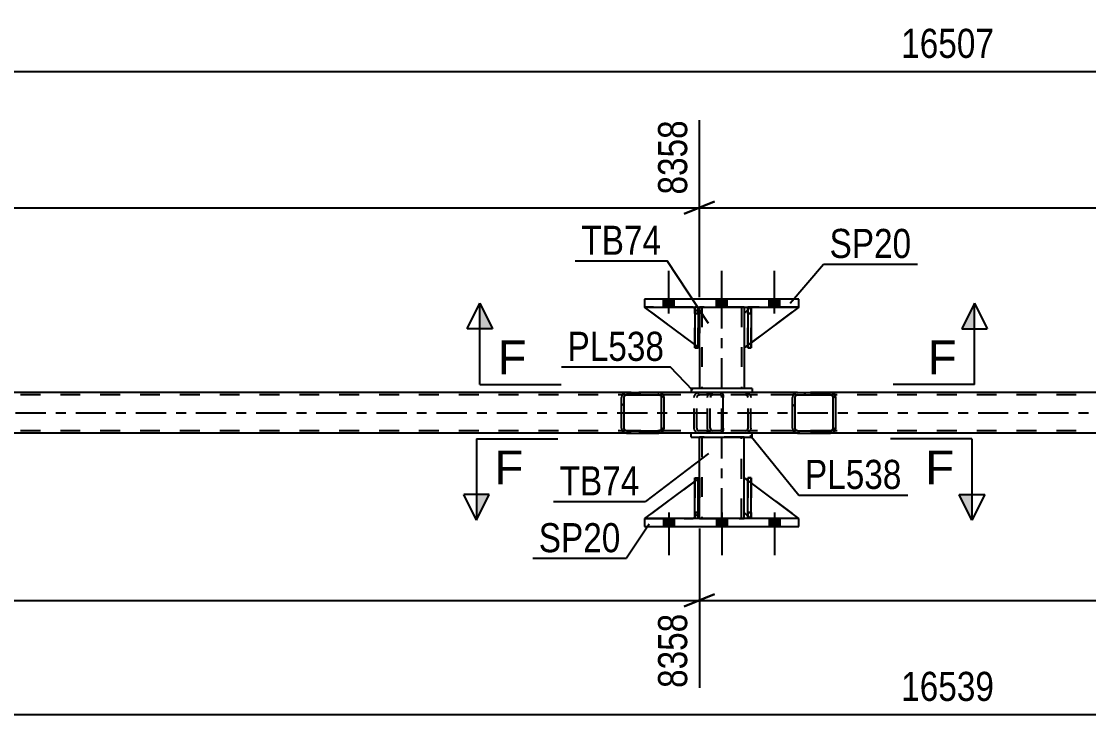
# Model space of a CAD drawing. Header units: millimetres. Extents: x 0 to 841, y 0 to 594.
# Drawn here: x 308.8 to 413.8, y 227.8 to 296.1 of the extents above; entities that cross this region are included whole.
import ezdxf

# ---------------------------------------------------------------- set-up
doc = ezdxf.new("R2010")
doc.units = ezdxf.units.MM
doc.linetypes.add('DXK_LINE_DOT2', pattern=[3.9198, 1.9599, -1.9599])
doc.linetypes.add('DXK_LINE_DOT3', pattern=[5.9187, 2.979, -0.9799, 0.9799, -0.9799])
doc.styles.add('Arial', font='ARIAL.TTF', dxfattribs={"height": 0.2})
doc.styles.add('Arial Narrow', font='ARIALN.TTF', dxfattribs={"height": 0.2})

# ---------------------------------------------------------------- blocks, each defined once
blk = doc.blocks.new('Part-318893469-2726 - 2723')
at = {"color": 7, "linetype": 'DXK_LINE_DOT2'}
for p, q in [((375.07, 251.11), (375.39, 251.11)), ((375.07, 247.71), (375.07, 251.11)), ((375.07, 251.11), (375.07, 247.11)), ((375.39, 251.11), (375.39, 247.71)), ((375.39, 247.11), (375.39, 251.02)), ((375.39, 247.71), (375.07, 247.71)), ((375.07, 247.11), (375.07, 247.71)), ((375.39, 247.11), (375.07, 247.11)), ((375.39, 247.71), (375.39, 247.11)), ((375.39, 247.11), (375.39, 247.11))]:
    blk.add_line(p, q, dxfattribs=at)
blk = doc.blocks.new('Part-318893469-2725 - 2723')
at = {"color": 7, "linetype": 'DXK_LINE_DOT2'}
for p, q in [((380.59, 251.11), (380.27, 251.11)), ((380.27, 247.71), (380.27, 251.11)), ((380.27, 251.11), (380.27, 247.11)), ((380.59, 251.11), (380.59, 247.71)), ((380.59, 247.11), (380.59, 251.11)), ((380.59, 247.71), (380.27, 247.71)), ((380.27, 247.11), (380.27, 247.71)), ((380.59, 247.11), (380.27, 247.11)), ((380.59, 247.71), (380.59, 247.11)), ((380.59, 247.11), (380.59, 247.11))]:
    blk.add_line(p, q, dxfattribs=at)
blk = doc.blocks.new('Part-318893469-2727 - 2723')
at = {"color": 2, "linetype": 'Continuous'}
for p, q in [((380.27, 247.11), (380.27, 251.11)), ((380.27, 251.11), (380.59, 251.11)), ((380.59, 247.11), (380.59, 251.11)), ((380.27, 247.11), (380.27, 247.11)), ((380.59, 247.11), (380.27, 247.11))]:
    blk.add_line(p, q, dxfattribs=at)
at = {"color": 7, "linetype": 'DXK_LINE_DOT2'}
for p, q in [((380.27, 251.11), (380.27, 247.71)), ((380.59, 247.71), (380.59, 251.11)), ((380.27, 247.71), (380.27, 247.11)), ((380.27, 247.71), (380.59, 247.71)), ((380.59, 247.11), (380.59, 247.71)), ((380.59, 247.11), (380.59, 247.11))]:
    blk.add_line(p, q, dxfattribs=at)
blk = doc.blocks.new('Part-318893469-2728 - 2723')
at = {"color": 2, "linetype": 'Continuous'}
for p, q in [((375.07, 247.11), (375.07, 251.11)), ((375.07, 251.11), (375.39, 251.11)), ((375.39, 247.11), (375.39, 251.11)), ((375.07, 247.11), (375.07, 247.11)), ((375.39, 247.11), (375.07, 247.11))]:
    blk.add_line(p, q, dxfattribs=at)
at = {"color": 7, "linetype": 'DXK_LINE_DOT2'}
for p, q in [((375.07, 251.11), (375.07, 247.71)), ((375.39, 247.71), (375.39, 251.11)), ((375.07, 247.71), (375.07, 247.11)), ((375.07, 247.71), (375.39, 247.71)), ((375.39, 247.11), (375.39, 247.71)), ((375.39, 247.11), (375.39, 247.11))]:
    blk.add_line(p, q, dxfattribs=at)
blk = doc.blocks.new('Part-318893469-2793 - 2723')
at = {"color": 2, "linetype": 'Continuous'}
for p, q in [((374.71, 255.11), (374.71, 255.51)), ((380.71, 255.11), (380.71, 255.51)), ((374.71, 255.11), (380.71, 255.11))]:
    blk.add_line(p, q, dxfattribs=at)
at = {"color": 7, "linetype": 'DXK_LINE_DOT2'}
blk.add_line((380.71, 255.51), (374.71, 255.51), dxfattribs=at)
blk = doc.blocks.new('Part-318893469-2729 - 2723')
at = {"color": 7, "linetype": 'DXK_LINE_DOT2'}
for p, q in [((375.51, 251.11), (370.11, 247.11)), ((375.51, 247.71), (375.51, 251.11)), ((375.51, 251.11), (375.51, 247.71)), ((370.11, 247.11), (374.91, 247.11)), ((374.91, 247.11), (375.51, 247.71)), ((375.51, 247.71), (374.91, 247.11)), ((375.51, 247.71), (375.51, 247.71))]:
    blk.add_line(p, q, dxfattribs=at)
blk = doc.blocks.new('Part-318893469-2730 - 2723')
at = {"color": 7, "linetype": 'DXK_LINE_DOT2'}
for p, q in [((375.39, 251.02), (375.07, 250.78)), ((375.51, 247.71), (375.51, 251.11)), ((370.11, 247.11), (374.91, 247.11)), ((375.51, 247.71), (374.91, 247.11)), ((375.39, 247.59), (375.07, 247.27))]:
    blk.add_line(p, q, dxfattribs=at)
at = {"color": 2, "linetype": 'Continuous'}
for p, q in [((375.51, 251.11), (375.39, 251.02)), ((375.51, 247.71), (375.51, 251.11)), ((375.07, 250.78), (370.11, 247.11)), ((375.07, 247.27), (374.91, 247.11)), ((375.51, 247.71), (375.39, 247.59)), ((375.51, 247.71), (375.51, 247.71))]:
    blk.add_line(p, q, dxfattribs=at)
blk = doc.blocks.new('Part-318893469-2732 - 2723')
at = {"color": 7, "linetype": 'DXK_LINE_DOT2'}
for p, q in [((379.91, 247.71), (379.91, 251.11)), ((379.91, 251.11), (385.31, 247.11)), ((380.51, 247.11), (379.91, 247.71)), ((385.31, 247.11), (380.51, 247.11))]:
    blk.add_line(p, q, dxfattribs=at)
blk = doc.blocks.new('Part-318893469-2733 - 2723')
at = {"color": 2, "linetype": 'Continuous'}
for p, q in [((379.91, 247.71), (379.91, 251.11)), ((380.27, 250.85), (379.91, 251.11)), ((385.31, 247.11), (380.59, 250.61)), ((380.27, 247.36), (379.91, 247.71))]:
    blk.add_line(p, q, dxfattribs=at)
at = {"color": 7, "linetype": 'DXK_LINE_DOT2'}
for p, q in [((380.59, 250.61), (380.27, 250.85)), ((380.51, 247.11), (380.27, 247.36)), ((385.31, 247.11), (380.51, 247.11)), ((385.31, 247.11), (385.31, 247.11)), ((385.31, 247.11), (385.31, 247.11))]:
    blk.add_line(p, q, dxfattribs=at)
blk = doc.blocks.new('Part-318893469-2798 - 2723')
at = {"color": 2, "linetype": 'Continuous'}
for p, q in [((375.51, 251.11), (375.51, 255.11)), ((379.91, 251.11), (379.91, 255.11)), ((375.51, 247.11), (375.51, 247.71)), ((379.91, 247.11), (379.91, 247.71))]:
    blk.add_line(p, q, dxfattribs=at)
at = {"color": 7, "linetype": 'DXK_LINE_DOT2'}
for p, q in [((379.91, 255.11), (375.51, 255.11)), ((375.75, 255.11), (375.75, 247.11)), ((379.67, 247.11), (379.67, 255.11)), ((375.51, 247.71), (375.51, 251.11)), ((379.91, 247.71), (379.91, 251.11)), ((375.51, 247.11), (379.91, 247.11))]:
    blk.add_line(p, q, dxfattribs=at)
at = {"color": 7, "linetype": 'DXK_LINE_DOT3'}
blk.add_line((377.71, 247.11), (377.71, 255.11), dxfattribs=at)
blk = doc.blocks.new('Part-318893469-2803 - 2723')
at = {"color": 2, "linetype": 'Continuous'}
for p, q in [((385.31, 268.71), (370.11, 268.71)), ((370.11, 268.71), (370.11, 267.91)), ((370.11, 267.91), (385.31, 267.91)), ((385.31, 267.91), (385.31, 268.71))]:
    blk.add_line(p, q, dxfattribs=at)
blk = doc.blocks.new('Part-318893469-2808 - 2723')
at = {"color": 2, "linetype": 'Continuous'}
for p, q in [((370.11, 247.11), (370.11, 246.31)), ((385.31, 247.11), (370.11, 247.11)), ((385.31, 246.31), (385.31, 247.11)), ((370.11, 246.31), (385.31, 246.31))]:
    blk.add_line(p, q, dxfattribs=at)
blk = doc.blocks.new('Part-318893469-2754 - 2723')
at = {"color": 2, "linetype": 'Continuous'}
for p, q in [((380.59, 267.91), (380.27, 267.91)), ((380.27, 267.91), (380.27, 263.91)), ((380.59, 267.91), (380.59, 267.91)), ((380.59, 267.91), (380.59, 263.91)), ((380.59, 263.91), (380.27, 263.91))]:
    blk.add_line(p, q, dxfattribs=at)
at = {"color": 7, "linetype": 'DXK_LINE_DOT2'}
for p, q in [((380.27, 267.31), (380.27, 267.91)), ((380.59, 267.31), (380.59, 267.91)), ((380.59, 267.91), (380.59, 267.91)), ((380.59, 267.31), (380.27, 267.31)), ((380.27, 267.31), (380.27, 263.91)), ((380.59, 263.91), (380.59, 267.31))]:
    blk.add_line(p, q, dxfattribs=at)
blk = doc.blocks.new('Part-318893469-2755 - 2723')
at = {"color": 2, "linetype": 'Continuous'}
for p, q in [((375.39, 267.91), (375.07, 267.91)), ((375.07, 267.91), (375.07, 263.91)), ((375.39, 267.91), (375.39, 267.91)), ((375.39, 267.91), (375.39, 263.91)), ((375.39, 263.91), (375.07, 263.91))]:
    blk.add_line(p, q, dxfattribs=at)
at = {"color": 7, "linetype": 'DXK_LINE_DOT2'}
for p, q in [((375.07, 267.31), (375.07, 267.91)), ((375.39, 267.31), (375.39, 267.91)), ((375.39, 267.91), (375.39, 267.91)), ((375.39, 267.31), (375.07, 267.31)), ((375.07, 267.31), (375.07, 263.91)), ((375.39, 263.91), (375.39, 267.31))]:
    blk.add_line(p, q, dxfattribs=at)
blk = doc.blocks.new('Part-318893469-2756 - 2723')
at = {"color": 7, "linetype": 'DXK_LINE_DOT2'}
for p, q in [((375.51, 263.91), (370.11, 267.91)), ((370.11, 267.91), (374.91, 267.91)), ((374.91, 267.91), (375.51, 267.31)), ((375.51, 267.31), (374.91, 267.91)), ((375.51, 267.31), (375.51, 263.91)), ((375.51, 267.31), (375.51, 267.31)), ((375.51, 267.31), (375.51, 263.91))]:
    blk.add_line(p, q, dxfattribs=at)
blk = doc.blocks.new('Part-318893469-2757 - 2723')
at = {"color": 2, "linetype": 'Continuous'}
for p, q in [((375.07, 264.24), (370.11, 267.91)), ((375.07, 267.76), (374.91, 267.91)), ((375.51, 267.31), (375.39, 267.44)), ((375.51, 267.31), (375.51, 267.31)), ((375.51, 263.91), (375.51, 267.31)), ((375.39, 264.01), (375.51, 263.91)), ((375.51, 263.91), (375.51, 263.91))]:
    blk.add_line(p, q, dxfattribs=at)
at = {"color": 7, "linetype": 'DXK_LINE_DOT2'}
for p, q in [((374.91, 267.91), (370.11, 267.91)), ((374.91, 267.91), (375.51, 267.31)), ((375.39, 267.44), (375.07, 267.76)), ((375.51, 267.31), (375.51, 263.91)), ((375.39, 264.01), (375.07, 264.24))]:
    blk.add_line(p, q, dxfattribs=at)
blk = doc.blocks.new('Part-318893469-2758 - 2723')
at = {"color": 7, "linetype": 'DXK_LINE_DOT2'}
for p, q in [((380.51, 267.91), (379.91, 267.31)), ((379.91, 263.91), (385.31, 267.91)), ((385.31, 267.91), (380.51, 267.91)), ((379.91, 267.31), (379.91, 263.91))]:
    blk.add_line(p, q, dxfattribs=at)
blk = doc.blocks.new('Part-318893469-2759 - 2723')
at = {"color": 7, "linetype": 'DXK_LINE_DOT2'}
for p, q in [((380.51, 267.91), (380.27, 267.67)), ((385.31, 267.91), (380.51, 267.91)), ((380.59, 264.41), (380.27, 264.18))]:
    blk.add_line(p, q, dxfattribs=at)
at = {"color": 2, "linetype": 'Continuous'}
for p, q in [((385.31, 267.91), (380.59, 264.41)), ((380.27, 267.67), (379.91, 267.31)), ((379.91, 267.31), (379.91, 263.91)), ((380.27, 264.18), (379.91, 263.91))]:
    blk.add_line(p, q, dxfattribs=at)
blk = doc.blocks.new('Part-318893469-2778 - 2723')
at = {"linetype": 'Continuous'}
h = blk.add_hatch(dxfattribs=at)
h.set_pattern_fill('', scale=0.7, style=0, pattern_type=0)
h.set_pattern_definition([(45, (371.9955, 259.2168), (-1.57154, 1.57154), [])])
h.paths.add_polyline_path([(372.03, 259.03), (372, 259.22), (371.89, 259.37), (371.72, 259.48), (371.53, 259.51), (368.35, 259.51), (368.15, 259.48), (367.99, 259.37), (367.88, 259.22), (367.84, 259.03), (367.84, 255.99), (367.88, 255.81), (367.99, 255.65), (368.15, 255.55), (368.35, 255.51), (371.53, 255.51), (371.72, 255.55), (371.89, 255.65), (372, 255.81), (372.03, 255.99)])
h.paths.add_polyline_path([(371.76, 255.9), (371.71, 255.82), (371.63, 255.77), (371.53, 255.75), (368.35, 255.75), (368.25, 255.77), (368.17, 255.82), (368.11, 255.9), (368.1, 255.99), (368.1, 259.03), (368.11, 259.12), (368.17, 259.2), (368.25, 259.25), (368.35, 259.27), (371.53, 259.27), (371.63, 259.25), (371.71, 259.2), (371.76, 259.12), (371.78, 259.03), (371.78, 255.99)])
at = {"color": 2, "linetype": 'Continuous'}
for p, q in [((368.35, 259.51), (368.15, 259.48)), ((368.35, 259.51), (371.53, 259.51)), ((377.59, 259.51), (371.53, 259.51)), ((371.72, 259.48), (371.53, 259.51)), ((377.59, 259.51), (377.69, 259.48)), ((377.69, 259.48), (377.78, 259.37)), ((367.88, 259.22), (367.84, 259.03)), ((367.84, 255.99), (367.84, 259.03)), ((368.1, 259.03), (368.11, 259.12)), ((368.1, 255.99), (368.1, 259.03)), ((368.11, 259.12), (368.17, 259.2)), ((368.17, 259.2), (368.25, 259.25)), ((368.25, 259.25), (368.35, 259.27)), ((368.35, 259.27), (371.53, 259.27)), ((371.53, 259.27), (371.63, 259.25)), ((371.63, 259.25), (371.71, 259.2)), ((371.71, 259.2), (371.76, 259.12)), ((371.76, 259.12), (371.78, 259.03)), ((371.78, 255.99), (371.78, 259.03)), ((372.03, 259.03), (372, 259.22)), ((372.03, 255.99), (372.03, 259.03)), ((377.78, 259.37), (377.84, 259.22)), ((377.84, 259.22), (377.86, 259.03)), ((377.86, 255.99), (377.86, 259.03)), ((367.84, 255.99), (367.88, 255.81)), ((368.11, 255.9), (368.1, 255.99)), ((368.17, 255.82), (368.11, 255.9)), ((368.15, 255.55), (368.35, 255.51)), ((368.25, 255.77), (368.17, 255.82)), ((368.35, 255.75), (368.25, 255.77)), ((368.35, 255.75), (371.53, 255.75)), ((368.35, 255.51), (371.53, 255.51)), ((371.63, 255.77), (371.53, 255.75)), ((371.53, 255.51), (371.72, 255.55)), ((377.59, 255.51), (371.53, 255.51)), ((371.71, 255.82), (371.63, 255.77)), ((371.76, 255.9), (371.71, 255.82)), ((371.78, 255.99), (371.76, 255.9)), ((372, 255.81), (372.03, 255.99)), ((377.69, 255.55), (377.59, 255.51)), ((377.78, 255.65), (377.69, 255.55)), ((377.84, 255.81), (377.78, 255.65)), ((377.86, 255.99), (377.84, 255.81))]:
    blk.add_line(p, q, dxfattribs=at)
at = {"color": 7, "linetype": 'DXK_LINE_DOT2'}
for p, q in [((371.53, 259.51), (368.35, 259.51)), ((375.3, 259.48), (375.5, 259.51)), ((376.31, 259.27), (376.31, 259.51)), ((377.59, 259.27), (368.35, 259.27)), ((374.99, 259.03), (375.03, 259.22)), ((374.99, 255.99), (374.99, 259.03)), ((375.26, 259.12), (375.25, 259.03)), ((375.25, 255.99), (375.25, 259.03)), ((375.32, 259.2), (375.26, 259.12)), ((375.32, 259.2), (375.34, 259.22)), ((375.34, 259.22), (375.4, 259.25)), ((375.4, 259.25), (375.5, 259.27)), ((377.64, 259.25), (377.59, 259.27)), ((377.68, 259.2), (377.64, 259.25)), ((377.71, 259.12), (377.68, 259.2)), ((377.72, 259.03), (377.71, 259.12)), ((377.72, 255.99), (377.72, 259.03)), ((377.59, 255.75), (368.35, 255.75)), ((371.53, 255.51), (368.35, 255.51)), ((375.03, 255.81), (374.99, 255.99)), ((375.25, 255.99), (375.26, 255.9)), ((375.26, 255.9), (375.32, 255.82)), ((375.5, 255.51), (375.3, 255.55)), ((375.32, 255.82), (375.34, 255.81)), ((375.34, 255.81), (375.4, 255.77)), ((375.4, 255.77), (375.5, 255.75)), ((376.31, 255.51), (376.31, 255.75)), ((377.59, 255.75), (377.64, 255.77)), ((377.64, 255.77), (377.68, 255.82)), ((377.68, 255.82), (377.71, 255.9)), ((377.71, 255.9), (377.72, 255.99))]:
    blk.add_line(p, q, dxfattribs=at)
at = {"color": 2, "linetype": 'Continuous'}
for centre, start, end in [((368.33, 259.02), 111.1941, 156.1506), ((371.55, 259.02), 23.8494, 68.8059), ((368.33, 256.01), 203.8494, 248.8059), ((371.55, 256.01), 291.1941, 336.1506)]:
    blk.add_arc(centre, 0.492, start, end, dxfattribs=at)
at = {"color": 7, "linetype": 'DXK_LINE_DOT2'}
for centre, start, end in [((375.48, 259.02), 111.1941, 156.1506), ((375.48, 256.01), 203.8494, 248.8059)]:
    blk.add_arc(centre, 0.492, start, end, dxfattribs=at)
blk = doc.blocks.new('Part-318893469-2809 - 2723')
at = {"color": 7, "linetype": 'DXK_LINE_DOT2'}
for p, q in [((380.27, 267.31), (380.27, 267.91)), ((380.27, 267.91), (380.27, 267.91)), ((380.27, 267.91), (380.27, 263.91)), ((380.59, 267.91), (380.27, 267.91)), ((380.59, 267.31), (380.59, 267.91)), ((380.59, 263.91), (380.59, 267.91)), ((380.27, 263.91), (380.27, 267.31)), ((380.27, 267.31), (380.59, 267.31)), ((380.59, 267.31), (380.59, 263.91)), ((380.27, 263.91), (380.59, 263.91))]:
    blk.add_line(p, q, dxfattribs=at)
blk = doc.blocks.new('Part-318893469-2810 - 2723')
at = {"color": 7, "linetype": 'DXK_LINE_DOT2'}
for p, q in [((375.07, 267.31), (375.07, 267.91)), ((375.07, 267.91), (375.07, 267.91)), ((375.07, 267.91), (375.07, 263.91)), ((375.39, 267.91), (375.07, 267.91)), ((375.39, 267.31), (375.39, 267.91)), ((375.39, 263.91), (375.39, 267.91)), ((375.07, 263.91), (375.07, 267.31)), ((375.07, 267.31), (375.39, 267.31)), ((375.39, 267.31), (375.39, 263.91)), ((375.07, 263.91), (375.39, 263.91))]:
    blk.add_line(p, q, dxfattribs=at)
blk = doc.blocks.new('Bolt-318893469-2940 - 2723')
at = {"linetype": 'Continuous'}
for points in [[(371.99, 267.91), (373.03, 267.91), (373.03, 268.71), (371.99, 268.71)], [(371.99, 267.91), (373.03, 267.91), (373.03, 268.71), (371.99, 268.71)], [(371.99, 267.91), (373.03, 267.91), (373.03, 268.71), (371.99, 268.71)], [(377.19, 267.91), (378.23, 267.91), (378.23, 268.71), (377.19, 268.71)], [(377.19, 267.91), (378.23, 267.91), (378.23, 268.71), (377.19, 268.71)], [(382.39, 267.91), (383.43, 267.91), (383.43, 268.71), (382.39, 268.71)], [(382.39, 267.91), (383.43, 267.91), (383.43, 268.71), (382.39, 268.71)], [(382.39, 267.91), (383.43, 267.91), (383.43, 268.71), (382.39, 268.71)]]:
    blk.add_hatch(color=1, dxfattribs=at).paths.add_polyline_path(points)
at = {"color": 1, "linetype": 'Continuous'}
for p, q in [((372.51, 267.31), (372.51, 271.51)), ((372.51, 267.31), (372.51, 271.51)), ((372.51, 267.31), (372.51, 271.51)), ((377.71, 267.31), (377.71, 271.51)), ((377.71, 267.31), (377.71, 271.51)), ((382.91, 267.31), (382.91, 271.51)), ((382.91, 267.31), (382.91, 271.51)), ((382.91, 267.31), (382.91, 271.51)), ((371.99, 267.91), (371.99, 268.71)), ((371.99, 267.91), (371.99, 268.71)), ((371.99, 267.91), (371.99, 268.71)), ((373.03, 267.91), (373.03, 268.71)), ((373.03, 267.91), (373.03, 268.71)), ((373.03, 267.91), (373.03, 268.71)), ((377.19, 267.91), (377.19, 268.71)), ((377.19, 267.91), (377.19, 268.71)), ((378.23, 267.91), (378.23, 268.71)), ((378.23, 267.91), (378.23, 268.71)), ((382.39, 267.91), (382.39, 268.71)), ((382.39, 267.91), (382.39, 268.71)), ((382.39, 267.91), (382.39, 268.71)), ((383.43, 267.91), (383.43, 268.71)), ((383.43, 267.91), (383.43, 268.71)), ((383.43, 267.91), (383.43, 268.71))]:
    blk.add_line(p, q, dxfattribs=at)
blk = doc.blocks.new('Part-318893469-2816 - 2723')
at = {"color": 2, "linetype": 'Continuous'}
for p, q in [((375.51, 267.91), (375.51, 267.31)), ((379.91, 267.91), (379.91, 267.31)), ((375.51, 263.91), (375.51, 259.91)), ((379.91, 263.91), (379.91, 259.91))]:
    blk.add_line(p, q, dxfattribs=at)
at = {"color": 7, "linetype": 'DXK_LINE_DOT2'}
for p, q in [((379.91, 267.91), (375.51, 267.91)), ((375.75, 267.91), (375.75, 259.91)), ((379.67, 267.91), (379.67, 259.91)), ((375.51, 267.31), (375.51, 263.91)), ((379.91, 267.31), (379.91, 263.91)), ((379.91, 259.91), (375.51, 259.91))]:
    blk.add_line(p, q, dxfattribs=at)
at = {"color": 7, "linetype": 'DXK_LINE_DOT3'}
blk.add_line((377.71, 259.91), (377.71, 267.91), dxfattribs=at)
blk = doc.blocks.new('Part-318893469-2844 - 2723')
at = {"color": 2, "linetype": 'Continuous'}
for p, q in [((380.71, 259.91), (374.71, 259.91)), ((374.71, 259.91), (374.71, 259.51)), ((380.71, 259.91), (380.71, 259.51))]:
    blk.add_line(p, q, dxfattribs=at)
at = {"color": 7, "linetype": 'DXK_LINE_DOT2'}
blk.add_line((380.71, 259.51), (374.71, 259.51), dxfattribs=at)
blk = doc.blocks.new('Part-318893469-2893 - 2723')
at = {"color": 2, "linetype": 'Continuous'}
for p, q in [((368.35, 259.51), (303.27, 259.51)), ((453.48, 259.51), (388.41, 259.51)), ((368.35, 255.51), (303.27, 255.51)), ((453.48, 255.51), (388.41, 255.51))]:
    blk.add_line(p, q, dxfattribs=at)
at = {"color": 7, "linetype": 'DXK_LINE_DOT2'}
for p, q in [((388.41, 259.51), (368.35, 259.51)), ((686.98, 259.27), (112.91, 259.27)), ((686.98, 255.75), (112.91, 255.75)), ((388.41, 255.51), (368.35, 255.51))]:
    blk.add_line(p, q, dxfattribs=at)
at = {"color": 7, "linetype": 'DXK_LINE_DOT3'}
blk.add_line((112.91, 257.51), (686.98, 257.51), dxfattribs=at)
blk = doc.blocks.new('Part-318893469-2894 - 2723')
at = {"linetype": 'Continuous'}
h = blk.add_hatch(dxfattribs=at)
h.set_pattern_fill('', scale=0.7, style=0, pattern_type=0)
h.set_pattern_definition([(45, (388.8792, 259.2168), (-1.57154, 1.57154), [])])
h.paths.add_polyline_path([(388.92, 259.03), (388.88, 259.22), (388.77, 259.37), (388.6, 259.48), (388.41, 259.51), (385.17, 259.51), (384.98, 259.48), (384.81, 259.37), (384.7, 259.22), (384.66, 259.03), (384.66, 255.99), (384.7, 255.81), (384.81, 255.65), (384.98, 255.55), (385.17, 255.51), (388.41, 255.51), (388.6, 255.55), (388.77, 255.65), (388.88, 255.81), (388.92, 255.99)])
h.paths.add_polyline_path([(388.64, 255.9), (388.59, 255.82), (388.51, 255.77), (388.41, 255.75), (385.17, 255.75), (385.07, 255.77), (384.99, 255.82), (384.94, 255.9), (384.92, 255.99), (384.92, 259.03), (384.94, 259.12), (384.99, 259.2), (385.07, 259.25), (385.17, 259.27), (388.41, 259.27), (388.51, 259.25), (388.59, 259.2), (388.64, 259.12), (388.66, 259.03), (388.66, 255.99)])
at = {"color": 7, "linetype": 'DXK_LINE_DOT2'}
for p, q in [((376.63, 259.48), (376.82, 259.51)), ((377.59, 259.51), (376.82, 259.51)), ((380.06, 259.51), (380.25, 259.48)), ((388.41, 259.51), (385.17, 259.51)), ((376.31, 259.03), (376.35, 259.22)), ((376.31, 255.99), (376.31, 259.03)), ((376.59, 259.12), (376.57, 259.03)), ((376.57, 255.99), (376.57, 259.03)), ((376.64, 259.2), (376.59, 259.12)), ((376.73, 259.25), (376.64, 259.2)), ((376.82, 259.27), (376.73, 259.25)), ((388.41, 259.27), (376.82, 259.27)), ((380.16, 259.25), (380.06, 259.27)), ((380.24, 259.2), (380.16, 259.25)), ((380.29, 259.12), (380.24, 259.2)), ((380.31, 259.03), (380.29, 259.12)), ((380.31, 255.99), (380.31, 259.03)), ((380.53, 259.22), (380.57, 259.03)), ((380.57, 255.99), (380.57, 259.03)), ((376.35, 255.81), (376.31, 255.99)), ((376.57, 255.99), (376.59, 255.9)), ((376.59, 255.9), (376.64, 255.82)), ((376.82, 255.51), (376.63, 255.55)), ((376.64, 255.82), (376.73, 255.77)), ((376.73, 255.77), (376.82, 255.75)), ((388.41, 255.75), (376.82, 255.75)), ((377.59, 255.51), (376.82, 255.51)), ((380.06, 255.75), (380.16, 255.77)), ((380.25, 255.55), (380.06, 255.51)), ((380.16, 255.77), (380.24, 255.82)), ((380.24, 255.82), (380.29, 255.9)), ((380.29, 255.9), (380.31, 255.99)), ((380.57, 255.99), (380.53, 255.81)), ((385.17, 255.51), (388.41, 255.51))]:
    blk.add_line(p, q, dxfattribs=at)
at = {"color": 2, "linetype": 'Continuous'}
for p, q in [((385.17, 259.51), (377.59, 259.51)), ((385.17, 259.51), (384.98, 259.48)), ((385.17, 259.51), (388.41, 259.51)), ((388.6, 259.48), (388.41, 259.51)), ((384.7, 259.22), (384.66, 259.03)), ((384.66, 255.99), (384.66, 259.03)), ((384.92, 259.03), (384.94, 259.12)), ((384.92, 255.99), (384.92, 259.03)), ((384.94, 259.12), (384.99, 259.2)), ((384.99, 259.2), (385.07, 259.25)), ((385.07, 259.25), (385.17, 259.27)), ((385.17, 259.27), (388.41, 259.27)), ((388.41, 259.27), (388.51, 259.25)), ((388.51, 259.25), (388.59, 259.2)), ((388.59, 259.2), (388.64, 259.12)), ((388.64, 259.12), (388.66, 259.03)), ((388.66, 255.99), (388.66, 259.03)), ((388.92, 259.03), (388.88, 259.22)), ((388.92, 255.99), (388.92, 259.03)), ((385.17, 255.51), (377.59, 255.51)), ((384.66, 255.99), (384.7, 255.81)), ((384.94, 255.9), (384.92, 255.99)), ((384.99, 255.82), (384.94, 255.9)), ((384.98, 255.55), (385.17, 255.51)), ((385.07, 255.77), (384.99, 255.82)), ((385.17, 255.75), (385.07, 255.77)), ((385.17, 255.75), (388.41, 255.75)), ((385.17, 255.51), (388.41, 255.51)), ((388.51, 255.77), (388.41, 255.75)), ((388.41, 255.51), (388.6, 255.55)), ((388.59, 255.82), (388.51, 255.77)), ((388.64, 255.9), (388.59, 255.82)), ((388.66, 255.99), (388.64, 255.9)), ((388.88, 255.81), (388.92, 255.99))]:
    blk.add_line(p, q, dxfattribs=at)
at = {"color": 7, "linetype": 'DXK_LINE_DOT2'}
for centre, start, end in [((376.8, 259.01), 110.7583, 155.68), ((380.08, 259.01), 24.32, 69.2417), ((376.8, 256.01), 204.32, 249.2417), ((380.08, 256.01), 290.7583, 335.68)]:
    blk.add_arc(centre, 0.496, start, end, dxfattribs=at)
at = {"color": 2, "linetype": 'Continuous'}
for centre, start, end in [((385.15, 259.01), 110.7583, 155.68), ((388.43, 259.01), 24.32, 69.2417), ((385.15, 256.01), 204.32, 249.2417), ((388.43, 256.01), 290.7583, 335.68)]:
    blk.add_arc(centre, 0.496, start, end, dxfattribs=at)
blk = doc.blocks.new('Bolt-318893469-2939 - 2723')
at = {"linetype": 'Continuous'}
for points in [[(373.03, 247.11), (371.99, 247.11), (371.99, 246.31), (373.03, 246.31)], [(373.03, 247.11), (371.99, 247.11), (371.99, 246.31), (373.03, 246.31)], [(373.03, 247.11), (371.99, 247.11), (371.99, 246.31), (373.03, 246.31)], [(378.23, 247.11), (377.19, 247.11), (377.19, 246.31), (378.23, 246.31)], [(378.23, 247.11), (377.19, 247.11), (377.19, 246.31), (378.23, 246.31)], [(383.43, 247.11), (382.39, 247.11), (382.39, 246.31), (383.43, 246.31)], [(383.43, 247.11), (382.39, 247.11), (382.39, 246.31), (383.43, 246.31)], [(383.43, 247.11), (382.39, 247.11), (382.39, 246.31), (383.43, 246.31)]]:
    blk.add_hatch(color=1, dxfattribs=at).paths.add_polyline_path(points)
at = {"color": 1, "linetype": 'Continuous'}
for p, q in [((371.99, 247.11), (371.99, 246.31)), ((371.99, 247.11), (371.99, 246.31)), ((371.99, 247.11), (371.99, 246.31)), ((372.51, 247.71), (372.51, 243.51)), ((372.51, 247.71), (372.51, 243.51)), ((372.51, 247.71), (372.51, 243.51)), ((373.03, 247.11), (373.03, 246.31)), ((373.03, 247.11), (373.03, 246.31)), ((373.03, 247.11), (373.03, 246.31)), ((377.19, 247.11), (377.19, 246.31)), ((377.19, 247.11), (377.19, 246.31)), ((377.71, 247.71), (377.71, 243.51)), ((377.71, 247.71), (377.71, 243.51)), ((378.23, 247.11), (378.23, 246.31)), ((378.23, 247.11), (378.23, 246.31)), ((382.39, 247.11), (382.39, 246.31)), ((382.39, 247.11), (382.39, 246.31)), ((382.39, 247.11), (382.39, 246.31)), ((382.91, 247.71), (382.91, 243.51)), ((382.91, 247.71), (382.91, 243.51)), ((382.91, 247.71), (382.91, 243.51)), ((383.43, 247.11), (383.43, 246.31)), ((383.43, 247.11), (383.43, 246.31)), ((383.43, 247.11), (383.43, 246.31))]:
    blk.add_line(p, q, dxfattribs=at)
blk = doc.blocks.new('StraightDimension-318893469-3024 - 2723')
at = {"color": 7, "linetype": 'Continuous'}
blk.add_line((104.29, 291.11), (695.6, 291.11), dxfattribs=at)
at = {"color": 0}
blk.add_wipeout([(405.11, 291.86), (405.11, 296.06), (394.77, 296.06), (394.77, 291.86)], dxfattribs=at)
at = {"color": 3, "style": 'Arial Narrow'}
blk.add_text('16507', height=2.863, dxfattribs=at).set_placement((395.37, 292.46))
blk = doc.blocks.new('StraightDimension-318893469-3045 - 2723')
at = {"color": 7, "linetype": 'Continuous'}
for p, q in [((375.51, 246.11), (375.51, 230.43)), ((374.01, 238.45), (377.01, 239.65)), ((205.24, 239.05), (375.51, 239.05))]:
    blk.add_line(p, q, dxfattribs=at)
at = {"color": 0, "linetype": 'Continuous'}
blk.add_wipeout([(374.91, 238.35), (370.71, 238.35), (370.71, 229.83), (374.91, 229.83)], dxfattribs=at)
at = {"color": 3, "linetype": 'Continuous', "style": 'Arial Narrow'}
blk.add_text('8358', height=2.863, rotation=90.0002, dxfattribs=at).set_placement((374.31, 230.43))
blk = doc.blocks.new('StraightDimension-318893469-3051 - 2723')
at = {"color": 7, "linetype": 'Continuous'}
for p, q in [((375.51, 246.11), (375.51, 230.43)), ((377.01, 239.65), (374.01, 238.45)), ((375.51, 239.05), (545.78, 239.05))]:
    blk.add_line(p, q, dxfattribs=at)
blk = doc.blocks.new('StraightDimension-318893469-3147 - 2723')
at = {"color": 7, "linetype": 'Continuous'}
for p, q in [((375.51, 268.91), (375.51, 286.32)), ((374.01, 277.11), (377.01, 278.31)), ((205.24, 277.71), (375.51, 277.71))]:
    blk.add_line(p, q, dxfattribs=at)
at = {"color": 0, "linetype": 'Continuous'}
blk.add_wipeout([(374.91, 286.92), (370.71, 286.92), (370.71, 278.41), (374.91, 278.41)], dxfattribs=at)
at = {"color": 3, "linetype": 'Continuous', "style": 'Arial Narrow'}
blk.add_text('8358', height=2.863, rotation=90.0002, dxfattribs=at).set_placement((374.31, 279.01))
blk = doc.blocks.new('StraightDimension-318893469-3153 - 2723')
at = {"color": 7, "linetype": 'Continuous'}
for p, q in [((375.51, 268.91), (375.51, 286.32)), ((377.01, 278.31), (374.01, 277.11)), ((375.51, 277.71), (545.78, 277.71))]:
    blk.add_line(p, q, dxfattribs=at)
blk = doc.blocks.new('StraightDimension-318893469-3170 - 2723')
at = {"color": 7, "linetype": 'Continuous'}
blk.add_line((103.65, 227.8), (696.24, 227.8), dxfattribs=at)
at = {"color": 0}
blk.add_wipeout([(405.11, 228.55), (405.11, 232.75), (394.77, 232.75), (394.77, 228.55)], dxfattribs=at)
at = {"color": 3, "style": 'Arial Narrow'}
blk.add_text('16539', height=2.863, dxfattribs=at).set_placement((395.37, 229.15))
blk = doc.blocks.new('Mark-318893469-2789 - 2723')
at = {"color": 30, "linetype": 'Continuous'}
for p, q in [((380.51, 255.31), (385.3, 249.42)), ((385.3, 249.42), (396.01, 249.42))]:
    blk.add_line(p, q, dxfattribs=at)
at = {"color": 0}
blk.add_wipeout([(395.41, 250.02), (395.41, 253.02), (385.9, 253.02), (385.9, 250.02)], dxfattribs=at)
blk.add_wipeout([(395.41, 250.02), (395.41, 253.02), (385.9, 253.02), (385.9, 250.02)], dxfattribs=at)
at = {"color": 3, "style": 'Arial Narrow'}
blk.add_text('PL538', height=2.863, dxfattribs=at).set_placement((385.9, 250.02))
blk = doc.blocks.new('Mark-318893469-2794 - 2723')
at = {"color": 30, "linetype": 'Continuous'}
for p in [(376.4, 253.5), (361.16, 248.78)]:
    blk.add_line(p, (370.21, 248.78), dxfattribs=at)
at = {"color": 0}
blk.add_wipeout([(369.61, 249.38), (369.61, 252.38), (361.76, 252.38), (361.76, 249.38)], dxfattribs=at)
blk.add_wipeout([(369.61, 249.38), (369.61, 252.38), (361.76, 252.38), (361.76, 249.38)], dxfattribs=at)
at = {"color": 3, "style": 'Arial Narrow'}
blk.add_text('TB74', height=2.863, dxfattribs=at).set_placement((361.76, 249.38))
blk = doc.blocks.new('Mark-318893469-2812 - 2723')
at = {"color": 30, "linetype": 'Continuous'}
for p in [(363.3, 272.47), (376.4, 266.3)]:
    blk.add_line(p, (372.35, 272.47), dxfattribs=at)
at = {"color": 0}
blk.add_wipeout([(371.75, 273.07), (371.75, 276.07), (363.9, 276.07), (363.9, 273.07)], dxfattribs=at)
blk.add_wipeout([(371.75, 273.07), (371.75, 276.07), (363.9, 276.07), (363.9, 273.07)], dxfattribs=at)
at = {"color": 3, "style": 'Arial Narrow'}
blk.add_text('TB74', height=2.863, dxfattribs=at).set_placement((363.9, 273.07))
blk = doc.blocks.new('Mark-318893469-2799 - 2723')
at = {"color": 30, "linetype": 'Continuous'}
for p, q in [((384.45, 268.31), (387.72, 272.16)), ((387.72, 272.16), (396.96, 272.16))]:
    blk.add_line(p, q, dxfattribs=at)
at = {"color": 0}
blk.add_wipeout([(396.36, 272.76), (396.36, 275.76), (388.32, 275.76), (388.32, 272.76)], dxfattribs=at)
blk.add_wipeout([(396.36, 272.76), (396.36, 275.76), (388.32, 275.76), (388.32, 272.76)], dxfattribs=at)
at = {"color": 3, "style": 'Arial Narrow'}
blk.add_text('SP20', height=2.863, dxfattribs=at).set_placement((388.32, 272.76))
blk = doc.blocks.new('Mark-318893469-2804 - 2723')
at = {"color": 30, "linetype": 'Continuous'}
for p in [(370.57, 246.56), (359.11, 243.19)]:
    blk.add_line(p, (368.35, 243.19), dxfattribs=at)
at = {"color": 0}
blk.add_wipeout([(367.75, 243.79), (367.75, 246.79), (359.71, 246.79), (359.71, 243.79)], dxfattribs=at)
blk.add_wipeout([(367.75, 243.79), (367.75, 246.79), (359.71, 246.79), (359.71, 243.79)], dxfattribs=at)
at = {"color": 3, "style": 'Arial Narrow'}
blk.add_text('SP20', height=2.863, dxfattribs=at).set_placement((359.71, 243.79))
blk = doc.blocks.new('Mark-318893469-2840 - 2723')
at = {"color": 30, "linetype": 'Continuous'}
for p in [(361.94, 262.03), (374.88, 259.72)]:
    blk.add_line(p, (372.64, 262.03), dxfattribs=at)
at = {"color": 0}
blk.add_wipeout([(372.04, 262.63), (372.04, 265.63), (362.54, 265.63), (362.54, 262.63)], dxfattribs=at)
blk.add_wipeout([(372.04, 262.63), (372.04, 265.63), (362.54, 265.63), (362.54, 262.63)], dxfattribs=at)
at = {"color": 3, "style": 'Arial Narrow'}
blk.add_text('PL538', height=2.863, dxfattribs=at).set_placement((362.54, 262.63))
blk = doc.blocks.new('SectionMark-318893469-3203 - 2723')
at = {"linetype": 'Continuous'}
for points in [[(353.59, 249.46), (354.84, 249.46), (353.59, 246.96)], [(401.08, 249.46), (402.33, 249.46), (402.33, 246.96)]]:
    blk.add_hatch(color=6, dxfattribs=at).paths.add_polyline_path(points)
at = {"color": 6, "linetype": 'Continuous'}
for p, q in [((353.59, 254.96), (361.59, 254.96)), ((353.59, 254.96), (353.59, 246.96)), ((402.33, 254.96), (394.33, 254.96)), ((402.33, 254.96), (402.33, 246.96)), ((353.59, 246.96), (352.34, 249.46)), ((354.84, 249.46), (352.34, 249.46)), ((353.59, 246.96), (354.84, 249.46)), ((401.08, 249.46), (403.58, 249.46)), ((402.33, 246.96), (401.08, 249.46)), ((403.58, 249.46), (402.33, 246.96))]:
    blk.add_line(p, q, dxfattribs=at)
at = {"color": 0, "linetype": 'Continuous'}
for points in [[(358.19, 250.46), (358.19, 253.96), (355.34, 253.96), (355.34, 250.46)], [(400.58, 250.46), (400.58, 253.96), (397.73, 253.96), (397.73, 250.46)]]:
    blk.add_wipeout(points, dxfattribs=at)
at = {"color": 3, "linetype": 'Continuous', "style": 'Arial'}
for p in [(355.34, 250.46), (397.73, 250.46)]:
    blk.add_text('F', height=3.34, dxfattribs=at).set_placement(p)
blk = doc.blocks.new('SectionMark-318893469-3207 - 2723')
at = {"linetype": 'Continuous'}
for points in [[(355.16, 265.8), (353.91, 265.8), (353.91, 268.3)], [(402.58, 265.8), (401.33, 265.8), (402.58, 268.3)]]:
    blk.add_hatch(color=6, dxfattribs=at).paths.add_polyline_path(points)
at = {"color": 6, "linetype": 'Continuous'}
for p, q in [((352.66, 265.8), (353.91, 268.3)), ((353.91, 260.3), (353.91, 268.3)), ((353.91, 268.3), (355.16, 265.8)), ((402.58, 268.3), (401.33, 265.8)), ((402.58, 260.3), (402.58, 268.3)), ((402.58, 268.3), (403.83, 265.8)), ((355.16, 265.8), (352.66, 265.8)), ((401.33, 265.8), (403.83, 265.8)), ((353.91, 260.3), (361.91, 260.3)), ((402.58, 260.3), (394.58, 260.3))]:
    blk.add_line(p, q, dxfattribs=at)
at = {"color": 0, "linetype": 'Continuous'}
for points in [[(358.51, 261.3), (358.51, 264.8), (355.66, 264.8), (355.66, 261.3)], [(400.83, 261.3), (400.83, 264.8), (397.98, 264.8), (397.98, 261.3)]]:
    blk.add_wipeout(points, dxfattribs=at)
at = {"color": 3, "linetype": 'Continuous', "style": 'Arial'}
for p in [(355.66, 261.3), (397.98, 261.3)]:
    blk.add_text('F', height=3.34, dxfattribs=at).set_placement(p)

msp = doc.modelspace()

# ---------------------------------------------------------------- block references
for name in ['Bolt-318893469-2940 - 2723', 'Part-318893469-2803 - 2723', 'Part-318893469-2756 - 2723', 'Part-318893469-2757 - 2723', 'Part-318893469-2755 - 2723', 'Part-318893469-2810 - 2723', 'Part-318893469-2816 - 2723', 'Part-318893469-2758 - 2723', 'Part-318893469-2759 - 2723', 'Part-318893469-2754 - 2723', 'Part-318893469-2809 - 2723', 'Part-318893469-2893 - 2723', 'Part-318893469-2778 - 2723', 'Part-318893469-2844 - 2723', 'Part-318893469-2894 - 2723', 'Part-318893469-2793 - 2723', 'Part-318893469-2798 - 2723', 'Part-318893469-2729 - 2723', 'Part-318893469-2730 - 2723', 'Part-318893469-2726 - 2723', 'Part-318893469-2728 - 2723', 'Part-318893469-2732 - 2723', 'Part-318893469-2733 - 2723', 'Part-318893469-2725 - 2723', 'Part-318893469-2727 - 2723', 'Part-318893469-2808 - 2723', 'Bolt-318893469-2939 - 2723']:
    msp.add_blockref(name, (0, 0))

# ---------------------------------------------------------------- next in the draw order: block references
for name in ['StraightDimension-318893469-3024 - 2723', 'StraightDimension-318893469-3045 - 2723']:
    msp.add_blockref(name, (0, 0))

# ---------------------------------------------------------------- next in the draw order: block references
for name in ['StraightDimension-318893469-3147 - 2723', 'Mark-318893469-2840 - 2723', 'StraightDimension-318893469-3051 - 2723']:
    msp.add_blockref(name, (0, 0))

# ---------------------------------------------------------------- next in the draw order: block references
for name in ['StraightDimension-318893469-3153 - 2723', 'StraightDimension-318893469-3170 - 2723']:
    msp.add_blockref(name, (0, 0))

# ---------------------------------------------------------------- next in the draw order: block references
for name in ['Mark-318893469-2812 - 2723', 'Mark-318893469-2799 - 2723', 'Mark-318893469-2789 - 2723', 'Mark-318893469-2794 - 2723', 'Mark-318893469-2804 - 2723']:
    msp.add_blockref(name, (0, 0))

# ---------------------------------------------------------------- next in the draw order: block references
for name in ['SectionMark-318893469-3207 - 2723', 'SectionMark-318893469-3203 - 2723']:
    msp.add_blockref(name, (0, 0))

doc.saveas('drawing.dxf')
